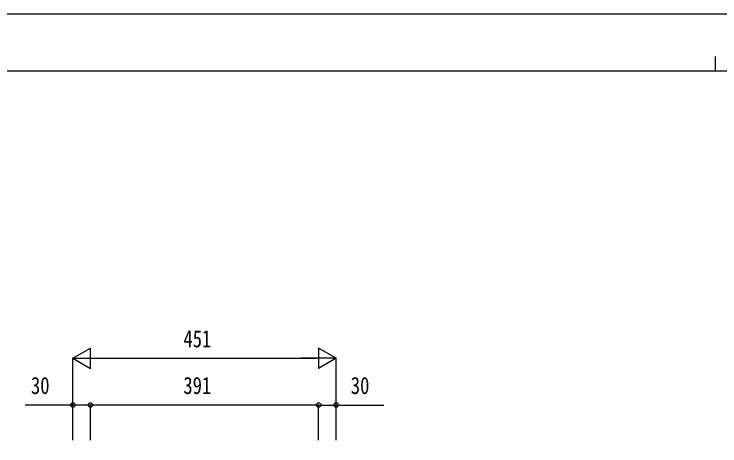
# Model space of a CAD drawing. Units: millimetres, scale not verified. Extents: x -2102 to 2102, y -1485 to 1485.
# Drawn here: x -1204 to 5, y 746 to 1485 of the extents above; entities that cross this region are included whole.
import ezdxf
from ezdxf.enums import TextEntityAlignment as Align

# ---------------------------------------------------------------- set-up
doc = ezdxf.new("R2010")
doc.units = ezdxf.units.MM
doc.header["$LTSCALE"] = 8
doc.layers.add('0-5_YKK_D', color=6, linetype='Continuous')
doc.layers.add('0-6_YKK_ZWAK', color=7, linetype='Continuous')
doc.styles.add('ＭＳ ゴシック', font='')
doc.styles.get('ＭＳ ゴシック').set_extended_font_data('MS Gothic')

msp = doc.modelspace()

# ---------------------------------------------------------------- linework, layer by layer
at = {"layer": '0-5_YKK_D'}
for p, q in [((-1102.991, 895.5), (-1072.68, 913)), ((-1072.68, 878), (-1072.68, 913)), ((-651.989, 895.5), (-682.3, 913)), ((-682.3, 913), (-682.3, 878)), ((-1102.991, 755.5), (-1102.991, 896.5)), ((-1102.991, 895.5), (-1072.68, 878)), ((-1102.991, 895.5), (-1042.369, 895.5)), ((-1067.991, 895.5), (-686.989, 895.5)), ((-651.989, 895.5), (-712.611, 895.5)), ((-651.989, 895.5), (-682.3, 878)), ((-651.989, 755.5), (-651.989, 896.5)), ((-1102.991, 755.5), (-1102.991, 816.5)), ((-1072.991, 755.5), (-1072.991, 816.5)), ((-1072.991, 755.5), (-1072.991, 816.5)), ((-681.989, 815.5), (-1072.991, 815.5)), ((-681.989, 755.5), (-681.989, 816.5)), ((-681.989, 755.5), (-681.989, 816.5)), ((-651.989, 755.5), (-651.989, 816.5))]:
    msp.add_line(p, q, dxfattribs=at)
for points in [[(-1072.991, 815.5), (-1102.991, 815.5), (-1184.924, 815.5)], [(-681.989, 815.5), (-651.989, 815.5), (-570.056, 815.5)]]:
    msp.add_lwpolyline(points, dxfattribs=at)
for centre in [(-1102.991, 815.5), (-1072.991, 815.5), (-1072.991, 815.5), (-681.989, 815.5), (-681.989, 815.5), (-651.989, 815.5)]:
    msp.add_circle(centre, 3.75, dxfattribs=at)
at = {"layer": '0-6_YKK_ZWAK'}
for p, q in [((-2.49, 1412.5), (-2.49, 1387.5)), ((1947.51, 1387.5), (-1952.49, 1387.5))]:
    msp.add_line(p, q, dxfattribs=at)
msp.add_lwpolyline([(-2102.5, -1485), (2102.5, -1485), (2102.5, 1485), (-2102.5, 1485)], close=True, dxfattribs=at)

# ---------------------------------------------------------------- texts
at = {"layer": '0-5_YKK_D', "style": 'ＭＳ ゴシック', "width": 0.8}
for s, p in [('451', (-913.757, 905.5)), ('30', (-1174.924, 825.5)), ('391', (-913.757, 825.5)), ('30', (-626.989, 825.5))]:
    msp.add_text(s, height=29.33, dxfattribs=at).set_placement(p, align=Align.BOTTOM_LEFT)

doc.saveas('drawing.dxf')
